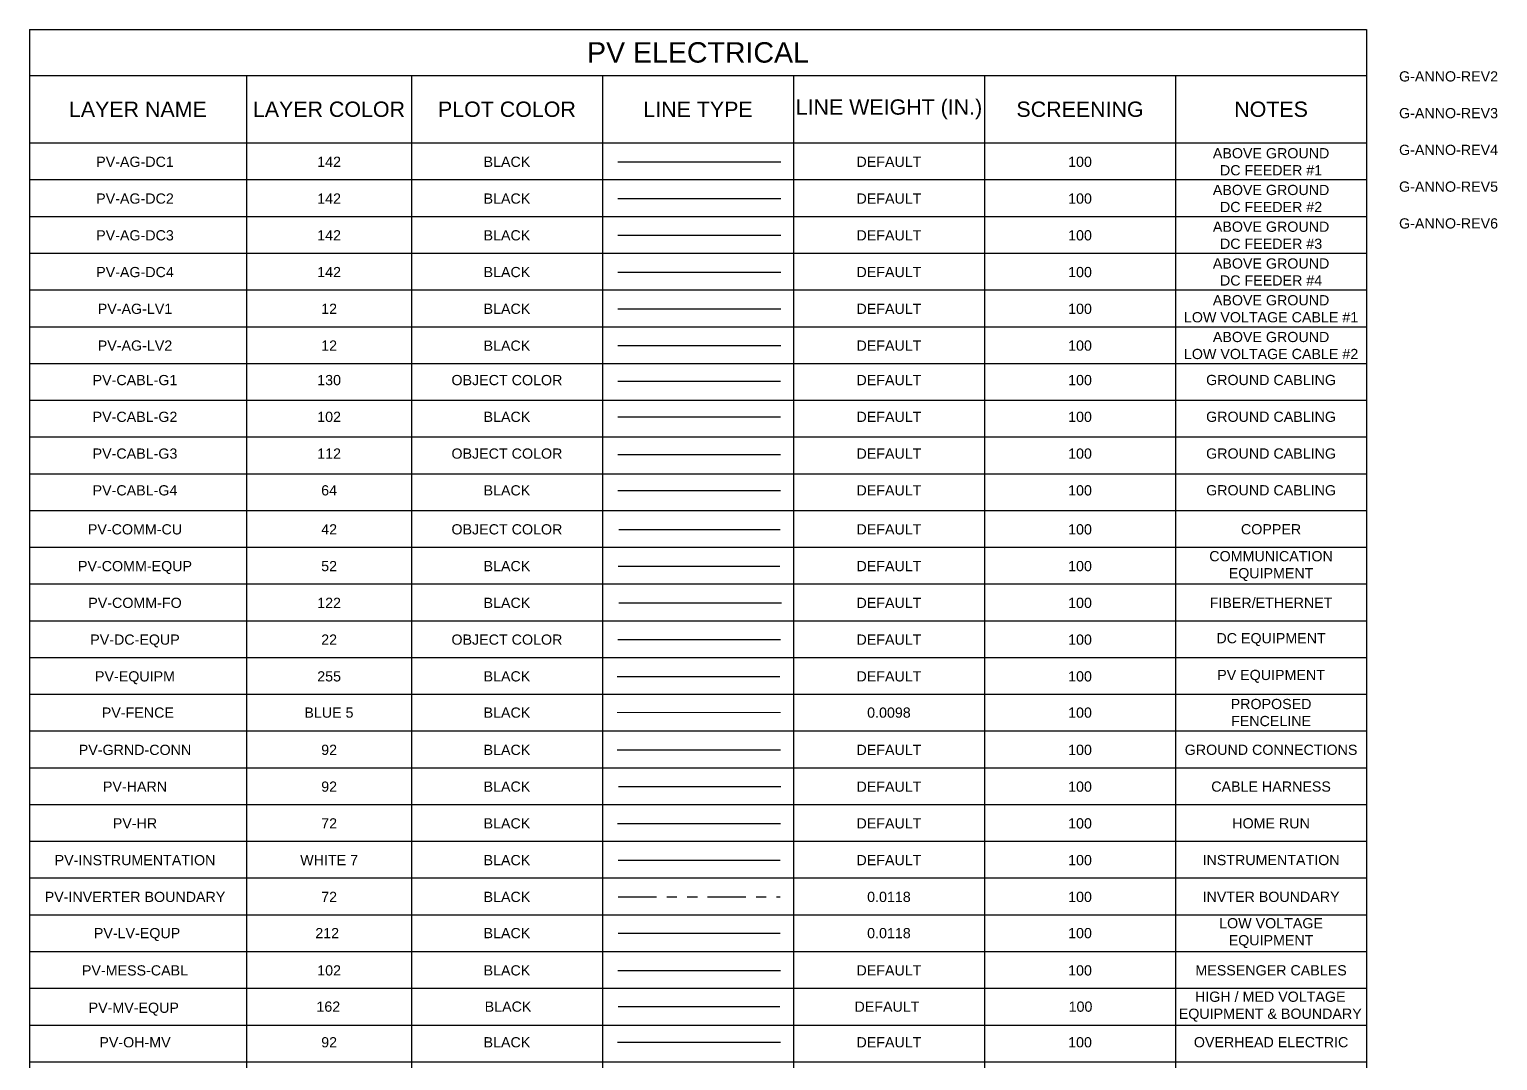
# Model space of a CAD drawing. Header units: inches. Extents: x -19.5 to 31, y -0.1 to 37.8.
# Drawn here: x -19.54 to -5.15, y 9.96 to 20.06 of the extents above; entities that cross this region are included whole.
import ezdxf
from ezdxf.enums import TextEntityAlignment as Align
from ezdxf.lldxf.tags import DXFTag

# ---------------------------------------------------------------- set-up
doc = ezdxf.new("R2010")
doc.units = ezdxf.units.IN
doc.header["$MEASUREMENT"] = 0
for name, pattern in [('DASHED2', [0.375, 0.25, -0.125]), ('PHANTOM2', [1.25, 0.625, -0.125, 0.125, -0.125, 0.125, -0.125]), ('PHANTOM4', [0.6875, 0.3125, 0.0625, -0.0625, 0.0625, -0.0625, 0.0625, -0.0625])]:
    doc.linetypes.add(name, pattern=pattern)
for name, color, linetype in [('G-ANNO-REV2', 2, 'Continuous'), ('G-ANNO-REV3', 2, 'Continuous'), ('G-ANNO-REV4', 2, 'Continuous'), ('G-ANNO-REV5', 2, 'Continuous'), ('G-ANNO-REV6', 2, 'Continuous'), ('PV-AG-DC1', 142, 'DC1'), ('PV-AG-DC2', 142, 'AGDC2'), ('PV-AG-DC3', 142, 'AGDC3'), ('PV-AG-DC4', 142, 'AGDC4'), ('PV-AG-LV1', 12, 'AGLV1'), ('PV-AG-LV2', 12, 'AGLV2'), ('PV-CABL-G1', 130, 'G1'), ('PV-CABL-G2', 102, 'G2'), ('PV-CABL-G3', 112, 'G3'), ('PV-CABL-G4', 64, 'G4'), ('PV-COMM-CU', 42, 'DASHED2'), ('PV-COMM-EQUIP', 52, 'Continuous'), ('PV-COMM-FO', 122, 'FIBER_OPTIC_6 STRAND'), ('PV-DC-EQUP', 22, 'Continuous'), ('PV-EQUIPM', 255, 'Continuous'), ('PV-GRND-CONN', 92, 'Continuous'), ('PV-HARN', 92, 'Continuous'), ('PV-HR', 72, 'Continuous'), ('PV-INSTRUMENTATION', 7, 'Continuous'), ('PV-INVERTER BOUNDARY', 72, 'PHANTOM4'), ('PV-LV-EQUP', 212, 'Continuous'), ('PV-MESS-CABL', 102, 'Continuous'), ('PV-MV-EQUIP', 162, 'Continuous'), ('PV-OH-MV', 92, 'OVERHEAD')]:
    doc.layers.add(name, color=color, linetype=linetype)
doc.layers.add('PV-FENCE', color=5, linetype='FENCELINE1', lineweight=20)
doc.styles.add('NEI-A', font='arial.ttf')
doc.styles.get("Standard").update_dxf_attribs({"font": 'arial.ttf'})
tags = doc.linetypes.add('AGDC2', pattern='A,0.176989,-0.035266,["DC2",NEI-A,S=0.1,R=0,X=0,Y=-0.05],-0.314734,0.176989', length=0.703978).pattern_tags.tags
tags[6] = DXFTag(74, 10)
tags = doc.linetypes.add('AGDC3', pattern='A,0.176989,-0.035266,["DC3",NEI-A,S=0.1,R=0,X=0,Y=-0.05],-0.314734,0.176989', length=0.703978).pattern_tags.tags
tags[6] = DXFTag(74, 10)
tags = doc.linetypes.add('AGDC4', pattern='A,0.176989,-0.035266,["DC4",NEI-A,S=0.1,R=0,X=0,Y=-0.05],-0.314734,0.176989', length=0.703978).pattern_tags.tags
tags[6] = DXFTag(74, 10)
tags = doc.linetypes.add('AGLV1', pattern='A,0.176989,-0.050716,["LV1",NEI-A,S=0.1,R=0,X=0,Y=-0.05],-0.299284,0.176989', length=0.703978).pattern_tags.tags
tags[6] = DXFTag(74, 10)
tags = doc.linetypes.add('AGLV2', pattern='A,0.176989,-0.050716,["LV2",NEI-A,S=0.1,R=0,X=0,Y=-0.05],-0.299284,0.176989', length=0.703978).pattern_tags.tags
tags[6] = DXFTag(74, 10)
tags = doc.linetypes.add('DC1', pattern='A,0.176989,-0.035266,["DC1",NEI-A,S=0.1,R=0,X=0,Y=-0.05],-0.314734,0.176989', length=0.703978).pattern_tags.tags
tags[6] = DXFTag(74, 10)
doc.linetypes.add('FENCELINE1', pattern='A,0.25,-0.1,[133,ltypeshp.shx,S=0.1,R=0,X=-0.1,Y=0],-0.1,1', length=1.45)
tags = doc.linetypes.add('FIBER', pattern='A,0.376989,-0.053001,["FO",NEI-A,S=0.1,R=0,X=0,Y=-0.05],-0.246999,0.376989', length=1.053978).pattern_tags.tags
tags[6] = DXFTag(74, 10)
doc.linetypes.add('FIBER_OPTIC_6 STRAND', pattern='A,0.2,-0.05,0,-0.05,0.2,-0.15,["FO",Standard,S=0.1,R=0,X=-0.04,Y=-0.05],-0.25,0.2,-0.05,0,-0.05', length=1.2)
tags = doc.linetypes.add('G1', pattern='A,0.176989,-0.056821,["G1",NEI-A,S=0.1,R=0,X=0,Y=-0.05],-0.243179,0.176989', length=0.653978).pattern_tags.tags
tags[6] = DXFTag(74, 10)
tags = doc.linetypes.add('G2', pattern='A,0.176989,-0.056821,["G2",NEI-A,S=0.1,R=0,X=0,Y=-0.05],-0.243179,0.176989', length=0.653978).pattern_tags.tags
tags[6] = DXFTag(74, 10)
tags = doc.linetypes.add('G3', pattern='A,0.176989,-0.056821,["G3",NEI-A,S=0.1,R=0,X=0,Y=-0.05],-0.243179,0.176989', length=0.653978).pattern_tags.tags
tags[6] = DXFTag(74, 10)
tags = doc.linetypes.add('G4', pattern='A,0.176989,-0.056821,["G4",NEI-A,S=0.1,R=0,X=0,Y=-0.05],-0.243179,0.176989', length=0.653978).pattern_tags.tags
tags[6] = DXFTag(74, 10)
tags = doc.linetypes.add('OVERHEAD', pattern='A,0.226989,-0.048636,["OHE",NEI-A,S=0.1,R=0,X=0,Y=-0.05],-0.351364,0.226989', length=0.853978).pattern_tags.tags
tags[6] = DXFTag(74, 10)

# ---------------------------------------------------------------- blocks, each defined once
blk = doc.blocks.new('*T5')
at = {"color": 0, "linetype": 'ByBlock', "lineweight": -2, "transparency": 16777216}
for p, q in [((0, 0), (13.101, 0)), ((0, 0), (0, -20.192)), ((13.101, 0), (13.101, -20.192)), ((0, -0.453), (13.101, -0.453)), ((2.127, -0.453), (2.127, -20.192)), ((3.743, -0.453), (3.743, -20.192)), ((5.615, -0.453), (5.615, -20.192)), ((7.486, -0.453), (7.486, -20.192)), ((9.358, -0.453), (9.358, -20.192)), ((11.23, -0.453), (11.23, -20.192)), ((0, -1.112), (13.101, -1.112)), ((0, -1.472), (13.101, -1.472)), ((0, -1.832), (13.101, -1.832)), ((0, -2.192), (13.101, -2.192)), ((0, -2.552), (13.101, -2.552)), ((0, -2.912), (13.101, -2.912)), ((0, -3.272), (13.101, -3.272)), ((0, -3.632), (13.101, -3.632)), ((0, -3.992), (13.101, -3.992)), ((0, -4.352), (13.101, -4.352)), ((0, -4.712), (13.101, -4.712)), ((0, -5.072), (13.101, -5.072)), ((0, -5.432), (13.101, -5.432)), ((0, -5.792), (13.101, -5.792)), ((0, -6.152), (13.101, -6.152)), ((0, -6.512), (13.101, -6.512)), ((0, -6.872), (13.101, -6.872)), ((0, -7.232), (13.101, -7.232)), ((0, -7.592), (13.101, -7.592)), ((0, -7.952), (13.101, -7.952)), ((0, -8.312), (13.101, -8.312)), ((0, -8.672), (13.101, -8.672)), ((0, -9.032), (13.101, -9.032)), ((0, -9.392), (13.101, -9.392)), ((0, -9.752), (13.101, -9.752)), ((0, -10.112), (13.101, -10.112)), ((0, -10.472), (13.101, -10.472)), ((0, -10.832), (13.101, -10.832)), ((0, -11.192), (13.101, -11.192)), ((0, -11.552), (13.101, -11.552)), ((0, -11.912), (13.101, -11.912)), ((0, -12.272), (13.101, -12.272)), ((0, -12.632), (13.101, -12.632)), ((0, -12.992), (13.101, -12.992)), ((0, -13.352), (13.101, -13.352)), ((0, -13.712), (13.101, -13.712)), ((0, -14.072), (13.101, -14.072)), ((0, -14.432), (13.101, -14.432)), ((0, -14.792), (13.101, -14.792)), ((0, -15.152), (13.101, -15.152)), ((0, -15.512), (13.101, -15.512)), ((0, -15.872), (13.101, -15.872)), ((0, -16.232), (13.101, -16.232)), ((0, -16.592), (13.101, -16.592)), ((0, -16.952), (13.101, -16.952)), ((0, -17.312), (13.101, -17.312)), ((0, -17.672), (13.101, -17.672)), ((0, -18.032), (13.101, -18.032)), ((0, -18.392), (13.101, -18.392)), ((0, -18.752), (13.101, -18.752)), ((0, -19.112), (13.101, -19.112)), ((0, -19.472), (13.101, -19.472)), ((0, -19.832), (13.101, -19.832)), ((0, -20.192), (13.101, -20.192))]:
    blk.add_line(p, q, dxfattribs=at)
at = {"color": 0, "transparency": 16777216, "attachment_point": 5, "style": 'NEI-A'}
for s, insert, char_height, width in [('PV ELECTRICAL', (6.551, -0.227), 0.2, 12.98132), ('LAYER NAME', (1.063, -0.783), 0.15, 2.00687), ('LAYER COLOR', (2.935, -0.783), 0.15, 1.49637), ('PLOT COLOR', (4.679, -0.783), 0.15, 1.75162), ('LINE TYPE', (6.551, -0.783), 0.15, 1.75162), ('LINE WEIGHT (IN.)', (8.422, -0.783), 0.15, 1.75162), ('SCREENING', (10.294, -0.783), 0.15, 1.75162), ('NOTES', (12.166, -0.783), 0.15, 1.75162)]:
    blk.add_mtext(s, dxfattribs=dict(at, insert=insert, char_height=char_height, width=width))

msp = doc.modelspace()

# ---------------------------------------------------------------- linework, layer by layer
at = {"layer": 'PV-AG-DC1'}
msp.add_lwpolyline([(-13.773, 18.765), (-12.176, 18.765)], dxfattribs=at)
at = {"layer": 'PV-AG-DC2'}
msp.add_lwpolyline([(-13.773, 18.405), (-12.176, 18.405)], dxfattribs=at)
at = {"layer": 'PV-AG-DC3'}
msp.add_lwpolyline([(-13.773, 18.045), (-12.176, 18.045)], dxfattribs=at)
msp.add_lwpolyline([(-13.773, 18.045), (-12.176, 18.045)], dxfattribs=at)
at = {"layer": 'PV-AG-DC4'}
msp.add_lwpolyline([(-13.773, 17.685), (-12.176, 17.685)], dxfattribs=at)
at = {"layer": 'PV-AG-LV1'}
msp.add_lwpolyline([(-13.773, 17.325), (-12.176, 17.325)], dxfattribs=at)
at = {"layer": 'PV-AG-LV2'}
msp.add_lwpolyline([(-13.773, 16.965), (-12.176, 16.965)], dxfattribs=at)
at = {"layer": 'PV-CABL-G1', "linetype": 'G1'}
msp.add_lwpolyline([(-13.772, 16.617), (-12.179, 16.617)], dxfattribs=at)
at = {"layer": 'PV-CABL-G2', "linetype": 'G2'}
msp.add_lwpolyline([(-13.772, 16.267), (-12.179, 16.267)], dxfattribs=at)
at = {"layer": 'PV-CABL-G3'}
msp.add_lwpolyline([(-13.772, 15.897), (-12.179, 15.897)], dxfattribs=at)
at = {"layer": 'PV-CABL-G4', "linetype": 'G4'}
msp.add_lwpolyline([(-13.772, 15.547), (-12.179, 15.547)], dxfattribs=at)
at = {"layer": 'PV-COMM-CU', "linetype": 'Continuous'}
msp.add_line((-13.764, 15.165), (-12.182, 15.165), dxfattribs=at)
at = {"layer": 'PV-COMM-EQUIP', "linetype": 'Continuous'}
msp.add_line((-13.771, 14.804), (-12.185, 14.804), dxfattribs=at)
at = {"layer": 'PV-COMM-FO'}
msp.add_lwpolyline([(-13.764, 14.445), (-12.171, 14.445)], dxfattribs=at)
at = {"layer": 'PV-DC-EQUP'}
msp.add_line((-13.774, 14.085), (-12.181, 14.085), dxfattribs=at)
at = {"layer": 'PV-EQUIPM', "color": 0}
msp.add_line((-13.779, 13.725), (-12.186, 13.725), dxfattribs=at)
at = {"layer": 'PV-FENCE', "ltscale": 0.5}
msp.add_line((-13.779, 13.37), (-12.18, 13.37), dxfattribs=at)
at = {"layer": 'PV-GRND-CONN'}
msp.add_line((-13.779, 13.005), (-12.179, 13.005), dxfattribs=at)
at = {"layer": 'PV-HARN'}
msp.add_line((-13.766, 12.645), (-12.175, 12.645), dxfattribs=at)
at = {"layer": 'PV-HR'}
msp.add_line((-13.775, 12.285), (-12.178, 12.285), dxfattribs=at)
at = {"layer": 'PV-INSTRUMENTATION'}
msp.add_line((-13.769, 11.925), (-12.182, 11.925), dxfattribs=at)
at = {"layer": 'PV-INVERTER BOUNDARY'}
msp.add_line((-13.769, 11.565), (-12.182, 11.565), dxfattribs=at)
at = {"layer": 'PV-LV-EQUP'}
msp.add_line((-13.769, 11.21), (-12.182, 11.21), dxfattribs=at)
at = {"layer": 'PV-MESS-CABL'}
msp.add_line((-13.772, 10.845), (-12.178, 10.845), dxfattribs=at)
at = {"layer": 'PV-MV-EQUIP'}
msp.add_line((-13.769, 10.49), (-12.185, 10.49), dxfattribs=at)
at = {"layer": 'PV-OH-MV'}
msp.add_lwpolyline([(-13.775, 10.141), (-12.178, 10.141)], dxfattribs=at)

# ---------------------------------------------------------------- block references
msp.add_blockref('*T5', (-19.539, 20.062))

# ---------------------------------------------------------------- texts
at = {"layer": 'G-ANNO-REV2', "insert": (-5.634, 19.601), "char_height": 0.1, "attachment_point": 5, "style": 'NEI-A'}
msp.add_mtext('G-ANNO-REV2', dxfattribs=at)
at = {"layer": 'G-ANNO-REV3', "insert": (-5.634, 19.241), "char_height": 0.1, "attachment_point": 5, "style": 'NEI-A'}
msp.add_mtext('G-ANNO-REV3', dxfattribs=at)
at = {"layer": 'G-ANNO-REV4', "insert": (-5.634, 18.881), "char_height": 0.1, "attachment_point": 5, "style": 'NEI-A'}
msp.add_mtext('G-ANNO-REV4', dxfattribs=at)
at = {"layer": 'G-ANNO-REV5', "insert": (-5.634, 18.521), "char_height": 0.1, "attachment_point": 5, "style": 'NEI-A'}
msp.add_mtext('G-ANNO-REV5', dxfattribs=at)
at = {"layer": 'G-ANNO-REV6', "insert": (-5.634, 18.161), "char_height": 0.1, "attachment_point": 5, "style": 'NEI-A'}
msp.add_mtext('G-ANNO-REV6', dxfattribs=at)
at = {"layer": 'PV-AG-DC1', "style": 'NEI-A'}
for s, p in [('PV-AG-DC1', (-18.504, 18.765)), ('142', (-16.602, 18.765)), ('BLACK', (-14.86, 18.765)), ('DEFAULT', (-11.117, 18.765)), ('100', (-9.245, 18.765))]:
    msp.add_text(s, height=0.1, dxfattribs=at).set_placement(p, align=Align.MIDDLE_CENTER)
at = {"layer": 'PV-AG-DC1', "linetype": 'PHANTOM2', "insert": (-7.373, 18.765), "char_height": 0.1, "attachment_point": 5, "style": 'NEI-A'}
msp.add_mtext('ABOVE GROUND \\PDC FEEDER #1', dxfattribs=at)
at = {"layer": 'PV-AG-DC2', "style": 'NEI-A'}
for s, p in [('PV-AG-DC2', (-18.504, 18.405)), ('142', (-16.602, 18.405)), ('BLACK', (-14.86, 18.405)), ('DEFAULT', (-11.117, 18.405)), ('100', (-9.245, 18.405))]:
    msp.add_text(s, height=0.1, dxfattribs=at).set_placement(p, align=Align.MIDDLE_CENTER)
at = {"layer": 'PV-AG-DC2', "linetype": 'PHANTOM2', "insert": (-7.373, 18.405), "char_height": 0.1, "attachment_point": 5, "style": 'NEI-A'}
msp.add_mtext('ABOVE GROUND \\PDC FEEDER #2', dxfattribs=at)
at = {"layer": 'PV-AG-DC3', "style": 'NEI-A'}
for s, p in [('PV-AG-DC3', (-18.504, 18.045)), ('142', (-16.602, 18.045)), ('BLACK', (-14.86, 18.045)), ('DEFAULT', (-11.117, 18.045)), ('100', (-9.245, 18.045))]:
    msp.add_text(s, height=0.1, dxfattribs=at).set_placement(p, align=Align.MIDDLE_CENTER)
at = {"layer": 'PV-AG-DC3', "linetype": 'PHANTOM2', "insert": (-7.373, 18.045), "char_height": 0.1, "attachment_point": 5, "style": 'NEI-A'}
msp.add_mtext('ABOVE GROUND \\PDC FEEDER #3', dxfattribs=at)
at = {"layer": 'PV-AG-DC4', "style": 'NEI-A'}
for s, p in [('PV-AG-DC4', (-18.504, 17.685)), ('142', (-16.602, 17.685)), ('BLACK', (-14.86, 17.685)), ('DEFAULT', (-11.117, 17.685)), ('100', (-9.245, 17.685))]:
    msp.add_text(s, height=0.1, dxfattribs=at).set_placement(p, align=Align.MIDDLE_CENTER)
at = {"layer": 'PV-AG-DC4', "linetype": 'PHANTOM2', "insert": (-7.373, 17.685), "char_height": 0.1, "attachment_point": 5, "style": 'NEI-A'}
msp.add_mtext('ABOVE GROUND \\PDC FEEDER #4', dxfattribs=at)
at = {"layer": 'PV-AG-LV1', "style": 'NEI-A'}
for s, p in [('PV-AG-LV1', (-18.504, 17.325)), ('12', (-16.602, 17.325)), ('BLACK', (-14.86, 17.325)), ('DEFAULT', (-11.117, 17.325)), ('100', (-9.245, 17.325))]:
    msp.add_text(s, height=0.1, dxfattribs=at).set_placement(p, align=Align.MIDDLE_CENTER)
at = {"layer": 'PV-AG-LV1', "linetype": 'PHANTOM2', "insert": (-7.373, 17.325), "char_height": 0.1, "attachment_point": 5, "style": 'NEI-A'}
msp.add_mtext('ABOVE GROUND \\PLOW VOLTAGE CABLE #1', dxfattribs=at)
at = {"layer": 'PV-AG-LV2', "style": 'NEI-A'}
for s, p in [('PV-AG-LV2', (-18.504, 16.965)), ('12', (-16.602, 16.965)), ('BLACK', (-14.86, 16.964)), ('DEFAULT', (-11.117, 16.965)), ('100', (-9.245, 16.965))]:
    msp.add_text(s, height=0.1, dxfattribs=at).set_placement(p, align=Align.MIDDLE_CENTER)
at = {"layer": 'PV-AG-LV2', "linetype": 'PHANTOM2', "insert": (-7.373, 16.965), "char_height": 0.1, "attachment_point": 5, "style": 'NEI-A'}
msp.add_mtext('ABOVE GROUND \\PLOW VOLTAGE CABLE #2', dxfattribs=at)
at = {"layer": 'PV-CABL-G1', "style": 'NEI-A'}
for s, p in [('PV-CABL-G1', (-18.504, 16.627)), ('130', (-16.602, 16.627)), ('OBJECT COLOR', (-14.86, 16.627)), ('DEFAULT', (-11.117, 16.627)), ('100', (-9.245, 16.627))]:
    msp.add_text(s, height=0.1, dxfattribs=at).set_placement(p, align=Align.MIDDLE_CENTER)
at = {"layer": 'PV-CABL-G1', "insert": (-7.373, 16.627), "char_height": 0.1, "attachment_point": 5, "style": 'NEI-A'}
msp.add_mtext('GROUND CABLING', dxfattribs=at)
at = {"layer": 'PV-CABL-G2', "style": 'NEI-A'}
for s, p in [('PV-CABL-G2', (-18.504, 16.267)), ('102', (-16.602, 16.267)), ('BLACK', (-14.86, 16.267)), ('DEFAULT', (-11.117, 16.267)), ('100', (-9.245, 16.267))]:
    msp.add_text(s, height=0.1, dxfattribs=at).set_placement(p, align=Align.MIDDLE_CENTER)
at = {"layer": 'PV-CABL-G2', "linetype": 'PHANTOM2', "insert": (-7.373, 16.267), "char_height": 0.1, "attachment_point": 5, "style": 'NEI-A'}
msp.add_mtext('GROUND CABLING', dxfattribs=at)
at = {"layer": 'PV-CABL-G3', "style": 'NEI-A'}
for s, p in [('PV-CABL-G3', (-18.504, 15.907)), ('112', (-16.602, 15.907)), ('OBJECT COLOR', (-14.86, 15.907)), ('DEFAULT', (-11.117, 15.907)), ('100', (-9.245, 15.907))]:
    msp.add_text(s, height=0.1, dxfattribs=at).set_placement(p, align=Align.MIDDLE_CENTER)
at = {"layer": 'PV-CABL-G3', "insert": (-7.373, 15.907), "char_height": 0.1, "attachment_point": 5, "style": 'NEI-A'}
msp.add_mtext('GROUND CABLING', dxfattribs=at)
at = {"layer": 'PV-CABL-G4', "style": 'NEI-A'}
for s, p in [('PV-CABL-G4', (-18.504, 15.547)), ('64', (-16.602, 15.547)), ('BLACK', (-14.86, 15.547)), ('DEFAULT', (-11.117, 15.547)), ('100', (-9.245, 15.547))]:
    msp.add_text(s, height=0.1, dxfattribs=at).set_placement(p, align=Align.MIDDLE_CENTER)
at = {"layer": 'PV-CABL-G4', "linetype": 'PHANTOM2', "insert": (-7.373, 15.547), "char_height": 0.1, "attachment_point": 5, "style": 'NEI-A'}
msp.add_mtext('GROUND CABLING', dxfattribs=at)
at = {"layer": 'PV-COMM-CU', "style": 'NEI-A'}
for s, p in [('PV-COMM-CU', (-18.504, 15.165)), ('42', (-16.602, 15.165)), ('OBJECT COLOR', (-14.86, 15.165)), ('DEFAULT', (-11.117, 15.165)), ('100', (-9.245, 15.165))]:
    msp.add_text(s, height=0.1, dxfattribs=at).set_placement(p, align=Align.MIDDLE_CENTER)
at = {"layer": 'PV-COMM-CU', "insert": (-7.373, 15.165), "char_height": 0.1, "attachment_point": 5, "style": 'NEI-A'}
msp.add_mtext('COPPER', dxfattribs=at)
at = {"layer": 'PV-COMM-EQUIP', "style": 'NEI-A'}
for s, p in [('PV-COMM-EQUP', (-18.504, 14.805)), ('52', (-16.602, 14.805)), ('BLACK', (-14.86, 14.805)), ('DEFAULT', (-11.117, 14.805)), ('100', (-9.245, 14.805))]:
    msp.add_text(s, height=0.1, dxfattribs=at).set_placement(p, align=Align.MIDDLE_CENTER)
at = {"layer": 'PV-COMM-EQUIP', "insert": (-7.373, 14.805), "char_height": 0.1, "attachment_point": 5, "style": 'NEI-A'}
msp.add_mtext('COMMUNICATION \\PEQUIPMENT', dxfattribs=at)
at = {"layer": 'PV-COMM-FO', "style": 'NEI-A'}
for s, p in [('PV-COMM-FO', (-18.504, 14.445)), ('122', (-16.602, 14.445)), ('BLACK', (-14.86, 14.445)), ('DEFAULT', (-11.117, 14.445)), ('100', (-9.245, 14.445))]:
    msp.add_text(s, height=0.1, dxfattribs=at).set_placement(p, align=Align.MIDDLE_CENTER)
at = {"layer": 'PV-COMM-FO', "linetype": 'PHANTOM2', "insert": (-7.373, 14.445), "char_height": 0.1, "attachment_point": 5, "style": 'NEI-A'}
msp.add_mtext('FIBER/ETHERNET', dxfattribs=at)
at = {"layer": 'PV-DC-EQUP', "style": 'NEI-A'}
for s, p in [('PV-DC-EQUP', (-18.504, 14.085)), ('22', (-16.602, 14.085)), ('OBJECT COLOR', (-14.86, 14.085)), ('DEFAULT', (-11.117, 14.085)), ('100', (-9.245, 14.085))]:
    msp.add_text(s, height=0.1, dxfattribs=at).set_placement(p, align=Align.MIDDLE_CENTER)
at = {"layer": 'PV-DC-EQUP', "linetype": 'PHANTOM2', "insert": (-7.373, 14.085), "char_height": 0.1, "attachment_point": 5, "style": 'NEI-A'}
msp.add_mtext('DC EQUIPMENT', dxfattribs=at)
at = {"layer": 'PV-EQUIPM', "color": 0, "style": 'NEI-A'}
for s, p in [('PV-EQUIPM', (-18.504, 13.725)), ('255', (-16.602, 13.725)), ('BLACK', (-14.86, 13.725)), ('DEFAULT', (-11.117, 13.725)), ('100', (-9.245, 13.725))]:
    msp.add_text(s, height=0.1, dxfattribs=at).set_placement(p, align=Align.MIDDLE_CENTER)
at = {"layer": 'PV-EQUIPM', "color": 0, "linetype": 'PHANTOM2', "insert": (-7.373, 13.725), "char_height": 0.1, "attachment_point": 5, "style": 'NEI-A'}
msp.add_mtext('PV EQUIPMENT', dxfattribs=at)
at = {"layer": 'PV-FENCE', "linetype": 'FIBER', "style": 'NEI-A'}
for s, p in [('PV-FENCE', (-18.476, 13.37)), ('BLUE 5', (-16.604, 13.37)), ('BLACK', (-14.86, 13.37)), ('0.0098', (-11.117, 13.37)), ('100', (-9.245, 13.37))]:
    msp.add_text(s, height=0.1, dxfattribs=at).set_placement(p, align=Align.MIDDLE_CENTER)
at = {"layer": 'PV-FENCE', "insert": (-7.373, 13.37), "char_height": 0.1, "attachment_point": 5, "style": 'NEI-A'}
msp.add_mtext_dynamic_manual_height_columns('PROPOSED FENCELINE', width=0.66323, gutter_width=0.5, heights=[0], dxfattribs=at)
at = {"layer": 'PV-GRND-CONN', "style": 'NEI-A'}
for s, p in [('PV-GRND-CONN', (-18.504, 13.005)), ('92', (-16.602, 13.005)), ('BLACK', (-14.86, 13.005)), ('DEFAULT', (-11.117, 13.005)), ('100', (-9.245, 13.005))]:
    msp.add_text(s, height=0.1, dxfattribs=at).set_placement(p, align=Align.MIDDLE_CENTER)
at = {"layer": 'PV-GRND-CONN', "insert": (-7.373, 13.005), "char_height": 0.1, "attachment_point": 5, "style": 'NEI-A'}
msp.add_mtext('GROUND CONNECTIONS', dxfattribs=at)
at = {"layer": 'PV-HARN', "style": 'NEI-A'}
for s, p in [('PV-HARN', (-18.504, 12.645)), ('92', (-16.602, 12.645)), ('BLACK', (-14.86, 12.645)), ('DEFAULT', (-11.117, 12.645)), ('100', (-9.245, 12.645))]:
    msp.add_text(s, height=0.1, dxfattribs=at).set_placement(p, align=Align.MIDDLE_CENTER)
at = {"layer": 'PV-HARN', "insert": (-7.373, 12.645), "char_height": 0.1, "attachment_point": 5, "style": 'NEI-A'}
msp.add_mtext('CABLE HARNESS', dxfattribs=at)
at = {"layer": 'PV-HR', "style": 'NEI-A'}
for s, p in [('PV-HR', (-18.504, 12.285)), ('72', (-16.602, 12.285)), ('BLACK', (-14.86, 12.285)), ('DEFAULT', (-11.117, 12.285)), ('100', (-9.245, 12.285))]:
    msp.add_text(s, height=0.1, dxfattribs=at).set_placement(p, align=Align.MIDDLE_CENTER)
at = {"layer": 'PV-HR', "linetype": 'PHANTOM2', "insert": (-7.373, 12.285), "char_height": 0.1, "attachment_point": 5, "style": 'NEI-A'}
msp.add_mtext('HOME RUN', dxfattribs=at)
at = {"layer": 'PV-INSTRUMENTATION', "style": 'NEI-A'}
for s, p in [('PV-INSTRUMENTATION', (-18.504, 11.925)), ('WHITE 7', (-16.602, 11.925)), ('BLACK', (-14.86, 11.925)), ('DEFAULT', (-11.117, 11.925)), ('100', (-9.245, 11.925))]:
    msp.add_text(s, height=0.1, dxfattribs=at).set_placement(p, align=Align.MIDDLE_CENTER)
at = {"layer": 'PV-INSTRUMENTATION', "linetype": 'PHANTOM2', "insert": (-7.373, 11.925), "char_height": 0.1, "attachment_point": 5, "style": 'NEI-A'}
msp.add_mtext('INSTRUMENTATION', dxfattribs=at)
at = {"layer": 'PV-INVERTER BOUNDARY', "style": 'NEI-A'}
for s, p in [('PV-INVERTER BOUNDARY', (-18.504, 11.565)), ('72', (-16.602, 11.565)), ('BLACK', (-14.86, 11.565)), ('0.0118', (-11.117, 11.565)), ('100', (-9.245, 11.565))]:
    msp.add_text(s, height=0.1, dxfattribs=at).set_placement(p, align=Align.MIDDLE_CENTER)
at = {"layer": 'PV-INVERTER BOUNDARY', "linetype": 'PHANTOM2', "insert": (-7.373, 11.565), "char_height": 0.1, "attachment_point": 5, "style": 'NEI-A'}
msp.add_mtext('INVTER BOUNDARY', dxfattribs=at)
at = {"layer": 'PV-LV-EQUP', "style": 'NEI-A'}
for s, p in [('PV-LV-EQUP', (-18.484, 11.21)), ('212', (-16.621, 11.21)), ('BLACK', (-14.86, 11.21)), ('0.0118', (-11.117, 11.21)), ('100', (-9.245, 11.21))]:
    msp.add_text(s, height=0.1, dxfattribs=at).set_placement(p, align=Align.MIDDLE_CENTER)
at = {"layer": 'PV-LV-EQUP', "linetype": 'PHANTOM2', "insert": (-7.373, 11.21), "char_height": 0.1, "attachment_point": 5, "style": 'NEI-A'}
msp.add_mtext('LOW VOLTAGE\\PEQUIPMENT', dxfattribs=at)
at = {"layer": 'PV-MESS-CABL', "style": 'NEI-A'}
for s, p in [('PV-MESS-CABL', (-18.504, 10.845)), ('102', (-16.602, 10.845)), ('BLACK', (-14.86, 10.845)), ('DEFAULT', (-11.117, 10.845)), ('100', (-9.245, 10.845))]:
    msp.add_text(s, height=0.1, dxfattribs=at).set_placement(p, align=Align.MIDDLE_CENTER)
at = {"layer": 'PV-MESS-CABL', "insert": (-7.373, 10.845), "char_height": 0.1, "attachment_point": 5, "style": 'NEI-A'}
msp.add_mtext('MESSENGER CABLES', dxfattribs=at)
at = {"layer": 'PV-MV-EQUIP', "style": 'NEI-A'}
for s, p in [('PV-MV-EQUP', (-18.516, 10.479)), ('162', (-16.61, 10.49)), ('BLACK', (-14.849, 10.49)), ('DEFAULT', (-11.136, 10.49)), ('100', (-9.24, 10.49))]:
    msp.add_text(s, height=0.1, dxfattribs=at).set_placement(p, align=Align.MIDDLE_CENTER)
at = {"layer": 'PV-MV-EQUIP', "linetype": 'PHANTOM2', "insert": (-7.381, 10.49), "char_height": 0.1, "attachment_point": 5, "style": 'NEI-A'}
msp.add_mtext('HIGH / MED VOLTAGE\\PEQUIPMENT & BOUNDARY', dxfattribs=at)
at = {"layer": 'PV-OH-MV', "style": 'NEI-A'}
for s, p in [('PV-OH-MV', (-18.504, 10.141)), ('92', (-16.602, 10.141)), ('BLACK', (-14.86, 10.141)), ('DEFAULT', (-11.117, 10.141)), ('100', (-9.245, 10.141))]:
    msp.add_text(s, height=0.1, dxfattribs=at).set_placement(p, align=Align.MIDDLE_CENTER)
at = {"layer": 'PV-OH-MV', "insert": (-7.373, 10.141), "char_height": 0.1, "attachment_point": 5, "style": 'NEI-A'}
msp.add_mtext('OVERHEAD ELECTRIC', dxfattribs=at)

doc.saveas('drawing.dxf')
